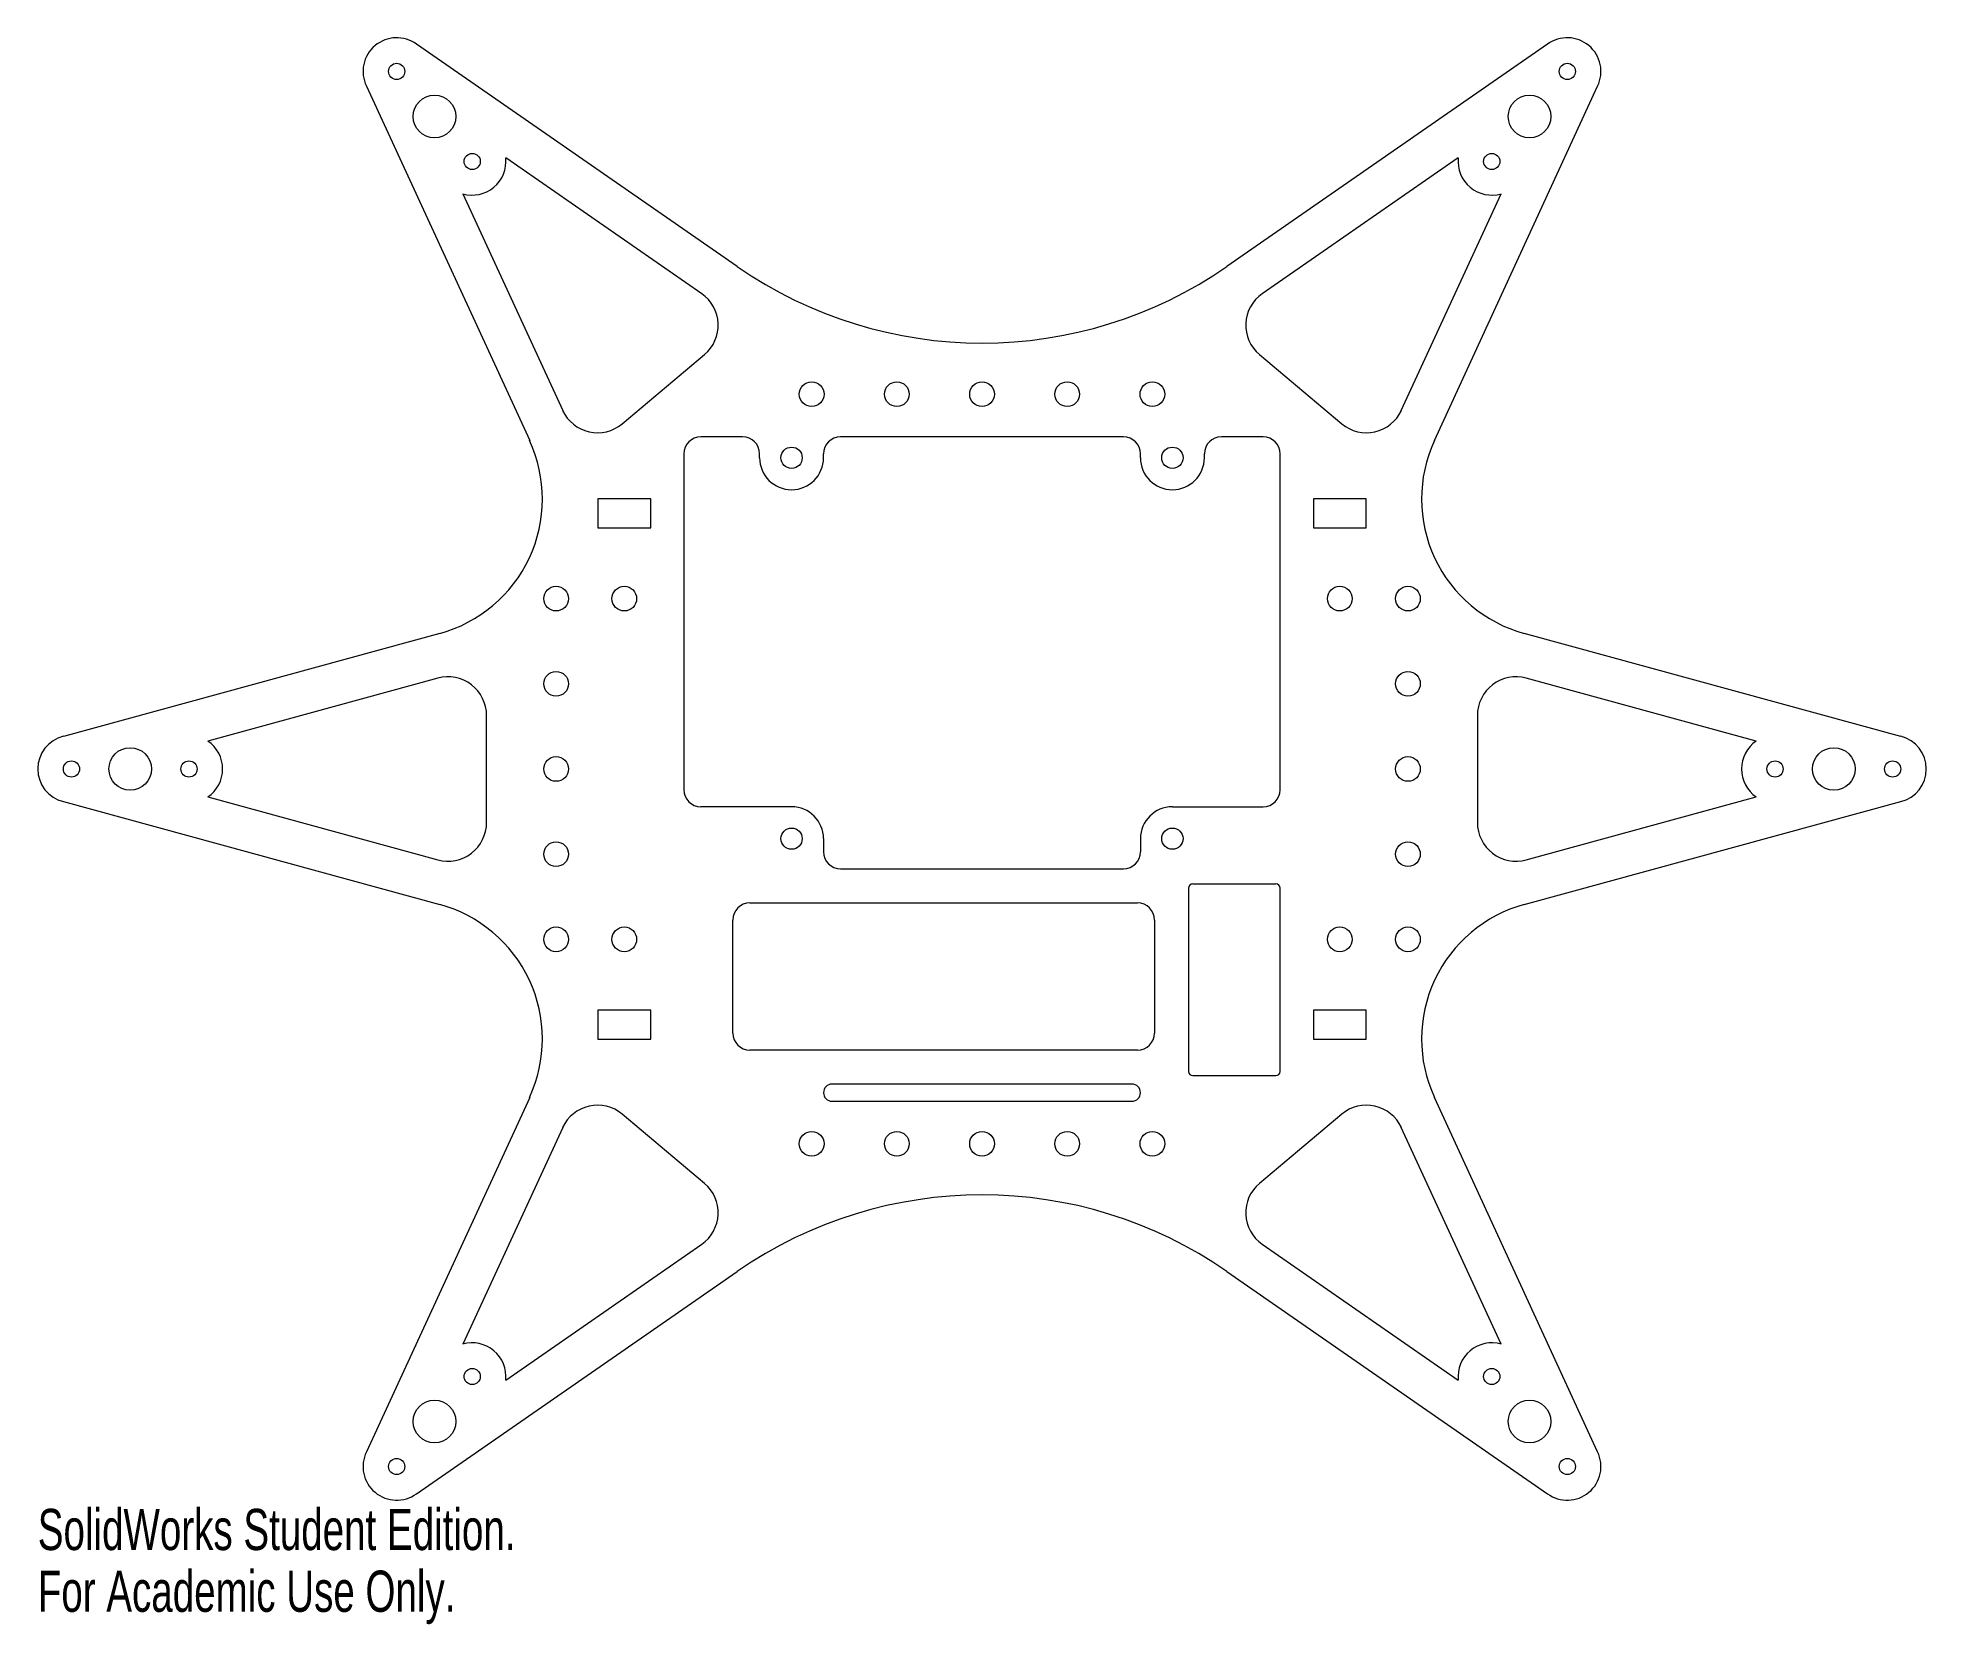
# Model space of a CAD drawing. Header units: millimetres. Extents: x 529 to 751, y 350 to 536.
import ezdxf

# ---------------------------------------------------------------- set-up
doc = ezdxf.new("R2010")
doc.units = ezdxf.units.MM
doc.styles.add('SLDTEXTSTYLE0', font='TXT', dxfattribs={"width": 0.7})

msp = doc.modelspace()

# ---------------------------------------------------------------- linework, layer by layer
at = {"color": 7, "linetype": 'Continuous', "lineweight": 15}
for p, q in [((611.54, 509.54), (573.89, 535.63)), ((706.66, 535.63), (669.02, 509.54)), ((568.01, 530.7), (587.18, 489.1)), ((693.38, 489.1), (712.54, 530.7)), ((607.37, 506.34), (584.36, 522.29)), ((696.19, 522.29), (673.18, 506.34)), ((579.34, 518.07), (591.05, 492.64)), ((689.5, 492.64), (701.22, 518.07)), ((598.03, 491.08), (607.7, 499.2)), ((672.85, 499.2), (682.53, 491.08)), ((612.17, 489.55), (607.28, 489.55)), ((656.88, 489.55), (623.67, 489.55)), ((673.28, 489.55), (668.38, 489.55)), ((605.28, 487.55), (605.28, 448.12)), ((614.17, 487.08), (614.17, 487.55)), ((621.67, 487.08), (621.67, 487.55)), ((658.88, 487.08), (658.88, 487.55)), ((666.38, 487.08), (666.38, 487.55)), ((675.28, 448.12), (675.28, 487.55)), ((601.38, 482.25), (595.18, 482.25)), ((595.18, 482.25), (595.18, 478.85)), ((601.38, 478.85), (601.38, 482.25)), ((679.18, 482.25), (679.18, 478.85)), ((685.38, 482.25), (679.18, 482.25)), ((685.38, 478.85), (685.38, 482.25)), ((595.18, 478.85), (601.38, 478.85)), ((679.18, 478.85), (685.38, 478.85)), ((576.62, 466.45), (532.43, 454.38)), ((748.13, 454.38), (703.94, 466.45)), ((576.39, 461.21), (549.38, 453.83)), ((731.18, 453.83), (704.16, 461.21)), ((582.12, 444.27), (582.12, 456.83)), ((698.43, 456.83), (698.43, 444.27)), ((532.43, 446.72), (576.62, 434.65)), ((549.38, 447.27), (576.39, 439.9)), ((617.92, 446.12), (607.28, 446.12)), ((662.63, 446.12), (673.28, 446.12)), ((703.94, 434.65), (748.13, 446.72)), ((704.16, 439.9), (731.18, 447.27)), ((621.67, 442.37), (621.67, 440.82)), ((658.88, 442.37), (658.88, 440.82)), ((623.67, 438.82), (656.88, 438.82)), ((665.03, 437.05), (674.78, 437.05)), ((613.03, 434.82), (658.53, 434.82)), ((664.53, 436.55), (664.53, 415.05)), ((675.28, 415.05), (675.28, 436.55)), ((611.03, 419.55), (611.03, 432.82)), ((660.53, 432.82), (660.53, 419.55)), ((601.38, 422.25), (595.18, 422.25)), ((595.18, 422.25), (595.18, 418.85)), ((601.38, 418.85), (601.38, 422.25)), ((685.38, 422.25), (679.18, 422.25)), ((679.18, 422.25), (679.18, 418.85)), ((685.38, 418.85), (685.38, 422.25)), ((595.18, 418.85), (601.38, 418.85)), ((658.53, 417.55), (613.03, 417.55)), ((679.18, 418.85), (685.38, 418.85)), ((657.88, 413.55), (622.67, 413.55)), ((665.03, 414.55), (674.78, 414.55)), ((587.18, 412), (568.01, 370.4)), ((622.67, 411.55), (657.88, 411.55)), ((712.54, 370.4), (693.38, 412)), ((591.05, 408.46), (579.34, 383.03)), ((607.7, 401.9), (598.03, 410.02)), ((682.53, 410.02), (672.85, 401.9)), ((701.22, 383.03), (689.5, 408.46)), ((584.36, 378.81), (607.37, 394.76)), ((673.18, 394.76), (696.19, 378.81)), ((573.89, 365.47), (611.54, 391.56)), ((669.02, 391.56), (706.66, 365.47))]:
    msp.add_line(p, q, dxfattribs=at)
for centre, radius in [((571.56, 532.44), 0.95), ((708.99, 532.44), 0.95), ((576, 527.15), 2.5), ((704.56, 527.15), 2.5), ((580.43, 521.87), 0.95), ((700.12, 521.87), 0.95), ((620.28, 494.55), 1.45), ((630.28, 494.55), 1.45), ((640.28, 494.55), 1.45), ((650.28, 494.55), 1.45), ((660.28, 494.55), 1.45), ((617.92, 487.08), 1.25), ((662.63, 487.08), 1.25), ((590.28, 470.55), 1.45), ((598.28, 470.55), 1.45), ((682.28, 470.55), 1.45), ((690.28, 470.55), 1.45), ((590.28, 460.55), 1.45), ((690.28, 460.55), 1.45), ((540.28, 450.55), 2.5), ((740.28, 450.55), 2.5), ((533.38, 450.55), 0.95), ((547.18, 450.55), 0.95), ((590.28, 450.55), 1.45), ((690.28, 450.55), 1.45), ((733.38, 450.55), 0.95), ((747.18, 450.55), 0.95), ((617.92, 442.37), 1.25), ((662.63, 442.37), 1.25), ((590.28, 440.55), 1.45), ((690.28, 440.55), 1.45), ((590.28, 430.55), 1.45), ((598.28, 430.55), 1.45), ((682.28, 430.55), 1.45), ((690.28, 430.55), 1.45), ((620.28, 406.55), 1.45), ((630.28, 406.55), 1.45), ((640.28, 406.55), 1.45), ((650.28, 406.55), 1.45), ((660.28, 406.55), 1.45), ((580.43, 379.23), 0.95), ((700.12, 379.23), 0.95), ((576, 373.95), 2.5), ((704.56, 373.95), 2.5), ((571.56, 368.66), 0.95), ((708.99, 368.66), 0.95)]:
    msp.add_circle(centre, radius, dxfattribs=at)
for centre, radius, start, end in [((571.56, 532.44), 3.95, 53.9164, 206.0836), ((708.99, 532.44), 3.95, 333.9164, 126.0836), ((580.43, 521.87), 3.95, 253.8733, 6.1267), ((700.12, 521.87), 3.95, 173.8733, 286.1267), ((640.28, 551), 50.45, 235.2721, 304.7279), ((604.81, 502.64), 4.5, 310, 55.2721), ((675.74, 502.64), 4.5, 124.7279, 230), ((595.13, 494.52), 4.5, 204.7279, 310), ((685.42, 494.52), 4.5, 230, 335.2721), ((572.3, 482.25), 16.37, 285.2721, 24.7279), ((607.28, 487.55), 2, 90, 180), ((612.17, 487.55), 2, 0, 90), ((623.67, 487.55), 2, 90, 180), ((656.88, 487.55), 2, 0, 90), ((668.38, 487.55), 2, 90, 180), ((673.28, 487.55), 2, 360, 90), ((708.25, 482.25), 16.37, 155.2721, 254.7279), ((617.92, 487.08), 3.75, 180, 0), ((662.63, 487.08), 3.75, 180, 0), ((577.58, 456.83), 4.54, 360, 105.2721), ((702.97, 456.83), 4.54, 74.7279, 180), ((533.38, 450.55), 3.95, 103.9164, 256.0836), ((547.18, 450.55), 3.95, 303.8733, 56.1267), ((733.38, 450.55), 3.95, 123.8733, 236.1267), ((747.18, 450.55), 3.95, 283.9164, 76.0836), ((607.28, 448.12), 2, 180, 270), ((673.28, 448.12), 2, 270, 0), ((617.92, 442.37), 3.75, 0, 90), ((662.63, 442.37), 3.75, 90, 180), ((577.58, 444.27), 4.54, 254.7279, 0), ((702.97, 444.27), 4.54, 180, 285.2721), ((623.67, 440.82), 2, 180, 270), ((656.88, 440.82), 2, 270, 360), ((665.03, 436.55), 0.5, 90, 180), ((674.78, 436.55), 0.5, 360, 90), ((572.3, 418.85), 16.37, 335.2721, 74.7279), ((613.03, 432.82), 2, 90, 180), ((658.53, 432.82), 2, 0, 90), ((708.25, 418.85), 16.37, 105.2721, 204.7279), ((613.03, 419.55), 2, 180, 270), ((658.53, 419.55), 2, 270, 0), ((665.03, 415.05), 0.5, 180, 270), ((674.78, 415.05), 0.5, 270, 0), ((622.67, 412.55), 1, 90, 270), ((657.88, 412.55), 1, 270, 90), ((595.13, 406.58), 4.5, 50, 155.2721), ((685.42, 406.58), 4.5, 24.7279, 130), ((604.81, 398.46), 4.5, 304.7279, 50), ((675.74, 398.46), 4.5, 130, 235.2721), ((640.28, 350.1), 50.45, 55.2721, 124.7279), ((580.43, 379.23), 3.95, 353.8733, 106.1267), ((700.12, 379.23), 3.95, 73.8733, 186.1267), ((571.56, 368.66), 3.95, 153.9164, 306.0836), ((708.99, 368.66), 3.95, 233.9164, 26.0836)]:
    msp.add_arc(centre, radius, start, end, dxfattribs=at)

# ---------------------------------------------------------------- texts
at = {"color": 7, "linetype": 'Continuous', "char_height": 4.8336, "attachment_point": 1, "style": 'SLDTEXTSTYLE0'}
for s, insert in [('SolidWorks Student Edition.', (529.43, 363.69)), ('For Academic Use Only.', (529.43, 356.44))]:
    msp.add_mtext(s, dxfattribs=dict(at, insert=insert))

doc.saveas('drawing.dxf')
